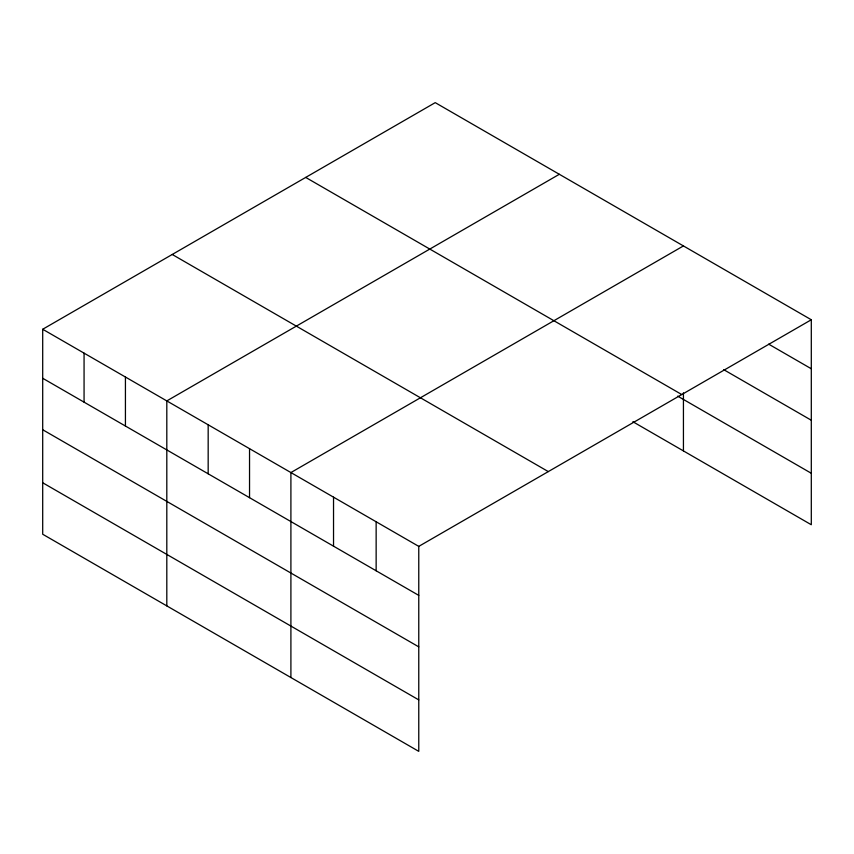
<?xml version="1.0" encoding="UTF-8"?>
<svg xmlns="http://www.w3.org/2000/svg" width="854" height="854" viewBox="0 0 854 854"><rect width="100%" height="100%" fill="white"/><g stroke="black" fill="none" stroke-linecap="round" stroke-linejoin="round"><path stroke-width="1.28" d="M632.878 421.727L811.3 524.74L811.3 319.759L435.23 102.64L42.7 329.26L42.7 534.241L418.77 751.36L418.77 546.379L42.7 329.26M559.338 174.28L166.808 400.91L166.808 605.892M683.435 245.931L290.904 472.561L290.904 677.542M418.77 546.379L811.3 319.759M768.675 344.151L811.3 368.757M723.754 369.686L811.3 420.232M305.7 177.418L681.77 394.548M677.692 396.128L811.3 473.265M172.23 254.471L548.3 471.6M42.7 378.269L418.77 595.387M42.7 429.743L418.77 646.862M42.7 482.766L418.77 699.896M683.435 392.819L683.435 450.923M376.144 521.773L376.144 570.782M333.53 497.167L333.53 546.176M249.539 448.681L249.539 497.679M208.173 424.79L208.173 473.799M125.431 377.03L125.431 426.029M84.066 353.14L84.066 402.149"/></g></svg>
